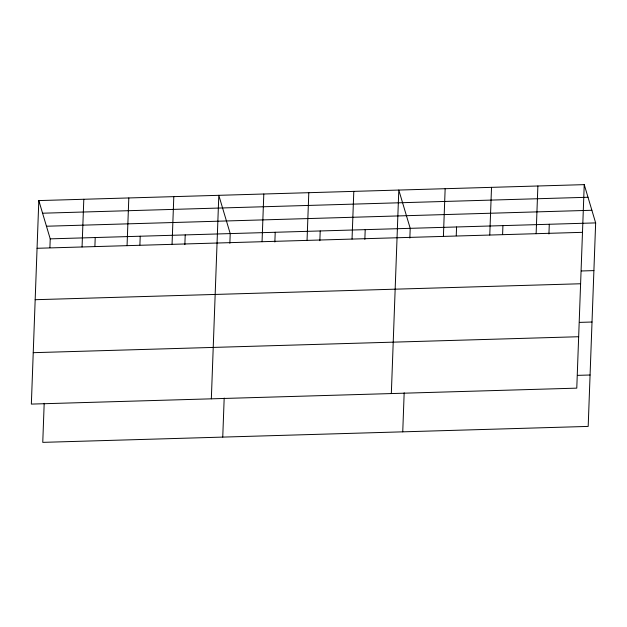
<?xml version="1.0" encoding="UTF-8"?>
<svg xmlns="http://www.w3.org/2000/svg" width="627" height="627" viewBox="0 0 627 627"><rect width="100%" height="100%" fill="white"/><g stroke="black" fill="none" stroke-linecap="round" stroke-linejoin="round"><path stroke-width="0.94" d="M38.811 200.585L31.35 404.094L576.777 388.144L584.239 184.636L38.811 200.585L50.223 238.856L49.901 247.618M44.188 403.326L42.761 442.364L588.189 426.415L595.65 222.906L584.239 184.636M82.059 246.975L83.806 199.268M94.896 246.301L95.218 237.539M127.062 245.659L128.809 197.952M139.899 244.985L140.221 236.222M172.057 244.342L173.804 196.635M184.855 244.64L185.216 234.906M211.338 398.835L218.807 195.326L230.211 233.589L229.858 243.323M222.75 437.097L224.184 398.059M262.055 241.708L263.802 194.009M274.853 242.006L275.214 232.272M307.05 240.392L308.797 192.693M319.848 240.697L320.209 230.955M352.045 239.075L353.8 191.376M364.851 239.381L365.204 229.647M391.334 393.568L398.796 190.059L410.207 228.33L409.846 238.064M402.746 431.838L404.172 392.8M443.407 236.403L445.154 188.703M456.244 235.736L456.566 226.974M489.765 235.047L491.521 187.348M502.603 234.38L502.925 225.618M536.132 233.691L537.88 185.992M548.931 233.996L549.291 224.262M42.581 213.211L588.008 197.262M46.453 226.229L591.888 210.272M50.223 238.856L595.65 222.906M37.064 248.292L582.491 232.335M581.347 270.974L593.902 270.605M35.175 299.706L580.61 283.757M579.458 322.388L592.013 322.019M33.239 352.68L578.666 336.73M577.514 375.361L590.07 375.001"/></g></svg>
